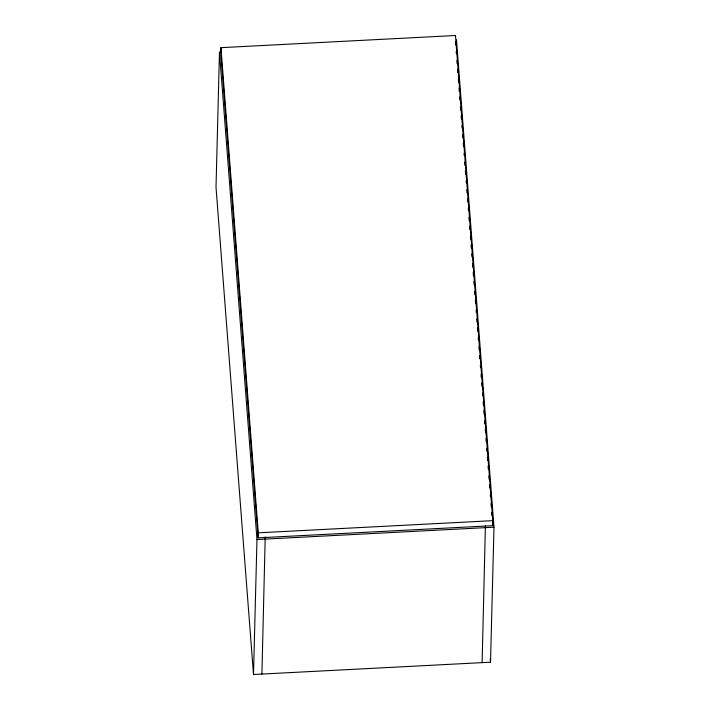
<?xml version="1.0" encoding="UTF-8"?>
<svg xmlns="http://www.w3.org/2000/svg" width="710" height="710" viewBox="0 0 710 710"><rect width="100%" height="100%" fill="white"/><g stroke="black" fill="none" stroke-linecap="round" stroke-linejoin="round"><path stroke-width="1.06" d="M221.582 52.078L219.479 52.185L216.009 187.174L253.505 674.5L490.521 662.199L493.991 527.21L456.495 39.884L456.353 45.413M220.952 47.668L220.819 52.7L258.156 537.852L492.678 525.684L492.802 520.661L455.474 35.5L220.952 47.668L258.28 532.828L258.156 537.852M253.505 674.5L256.976 539.52L219.479 52.185M261.91 674.065L265.212 536.866M482.117 662.634L485.418 525.444M258.28 532.828L492.802 520.661M256.976 539.52L493.991 527.21M455.429 41.633L455.687 44.943M456.193 51.573L456.37 53.782M456.876 60.421L457.134 63.731M457.559 69.261L457.808 72.571M458.323 79.2L458.58 82.52M459.006 88.049L459.255 91.359M459.681 96.888L459.938 100.199M460.444 106.837L460.701 110.148M461.127 115.677L461.385 118.987M461.891 125.617L462.068 127.827M462.574 134.465L462.831 137.775M463.257 143.305L463.506 146.615M464.021 153.254L464.189 155.463M464.704 162.093L464.952 165.403M465.378 170.932L465.636 174.243M466.142 180.881L466.319 183.091M466.825 189.721L467.082 193.031M467.508 198.56L467.757 201.88M468.272 208.509L468.44 210.719M468.955 217.349L469.203 220.659M469.629 226.188L469.887 229.508M470.402 236.137L470.65 239.447M471.076 244.977L471.334 248.296M471.759 253.816L472.017 257.135M472.523 263.765L472.78 267.075M473.206 272.605L473.455 275.924M473.881 281.444L474.138 284.763M474.653 291.393L474.901 294.712M475.327 300.232L475.585 303.552M476.091 310.181L476.268 312.391M476.774 319.021L477.031 322.34M477.457 327.86L477.715 331.18M478.221 337.809L478.389 340.019M478.904 346.649L479.152 349.968M479.578 355.488L479.836 358.807M480.351 365.437L480.519 367.647M481.025 374.276L481.282 377.596M481.708 383.116L481.966 386.435M482.472 393.065L482.64 395.275M483.155 401.904L483.412 405.224M483.829 410.753L484.087 414.063M484.602 420.693L484.85 424.012M485.276 429.532L485.534 432.851M485.959 438.381L486.217 441.691M486.723 448.321L486.98 451.64M487.406 457.169L487.663 460.479M488.081 466.009L488.338 469.319M488.853 475.948L489.101 479.268M489.527 484.797L489.785 488.107M490.299 494.737L490.468 496.947M490.974 503.585L491.231 506.896M491.657 512.425L491.915 515.735M492.421 522.365L492.678 525.684M490.264 658.88L490.521 662.199"/></g></svg>
